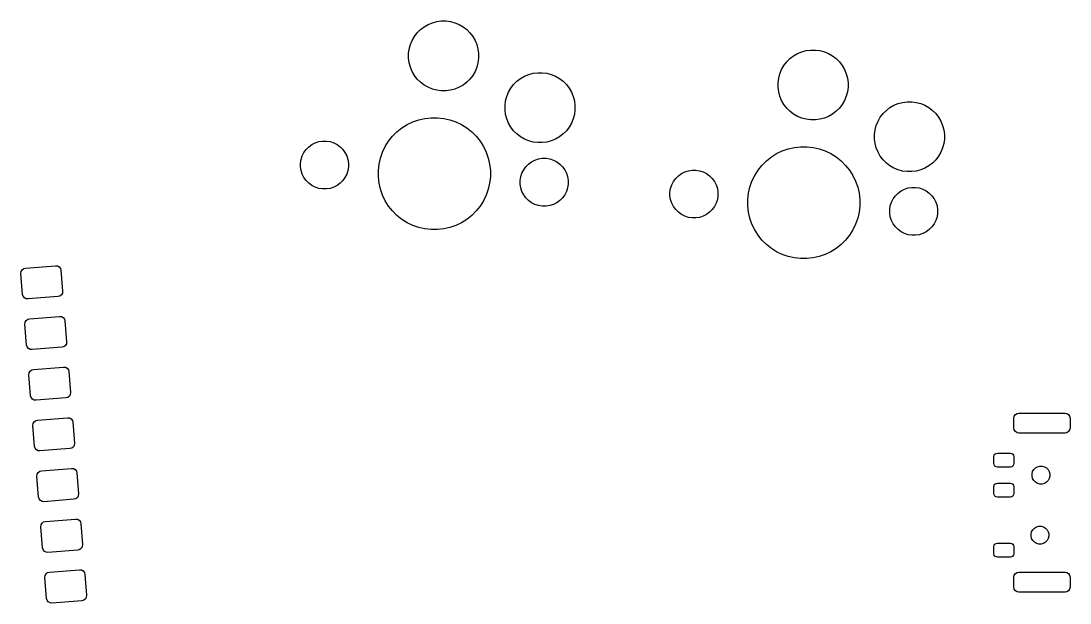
# Model space of a CAD drawing. Extents: x -174 to 104, y -34 to 59.
# Drawn here: x 51.6 to 104, y -27.1 to 1.9 of the extents above; entities that cross this region are included whole.
import ezdxf

# ---------------------------------------------------------------- set-up
doc = ezdxf.new("R2010")
doc.units = 0
doc.layers.add('BLACK', color=7, linetype='CONTINUOUS')

msp = doc.modelspace()

# ---------------------------------------------------------------- linework, layer by layer
at = {"layer": 'BLACK', "linetype": 'CONTINUOUS'}
for p, q in [((71.585561, 1.509248), (71.767168, 1.6486)), ((71.767168, 1.6486), (71.965411, 1.763055)), ((71.965411, 1.763055), (72.176897, 1.850656)), ((72.176897, 1.850656), (72.398008, 1.909902)), ((72.398008, 1.909902), (72.624961, 1.939781)), ((72.624961, 1.939781), (72.853871, 1.939781)), ((72.853871, 1.939781), (73.080824, 1.909902)), ((73.080824, 1.909902), (73.301935, 1.850656)), ((73.301935, 1.850656), (73.513421, 1.763055)), ((73.513421, 1.763055), (73.711664, 1.6486)), ((73.711664, 1.6486), (73.893271, 1.509248)), ((71.169889, 0.967533), (71.284344, 1.165776)), ((71.284344, 1.165776), (71.423696, 1.347383)), ((71.423696, 1.347383), (71.585561, 1.509248)), ((73.893271, 1.509248), (74.055136, 1.347383)), ((74.055136, 1.347383), (74.194488, 1.165776)), ((74.194488, 1.165776), (74.308943, 0.967533)), ((70.993163, 0.307983), (71.023042, 0.534936)), ((71.023042, 0.534936), (71.082288, 0.756047)), ((71.082288, 0.756047), (71.169889, 0.967533)), ((74.308943, 0.967533), (74.396544, 0.756047)), ((74.396544, 0.756047), (74.45579, 0.534936)), ((74.45579, 0.534936), (74.485669, 0.307983)), ((70.993163, 0.079073), (70.993163, 0.307983)), ((71.023042, -0.14788), (70.993163, 0.079073)), ((74.485669, 0.079073), (74.45579, -0.14788)), ((74.485669, 0.307983), (74.485669, 0.079073)), ((89.866666, -0.104111), (90.028531, 0.057754)), ((90.028531, 0.057754), (90.210138, 0.197106)), ((90.210138, 0.197106), (90.408381, 0.311561)), ((90.408381, 0.311561), (90.619867, 0.399162)), ((90.619867, 0.399162), (90.840978, 0.458408)), ((90.840978, 0.458408), (91.067931, 0.488287)), ((91.067931, 0.488287), (91.296841, 0.488287)), ((91.296841, 0.488287), (91.523794, 0.458408)), ((91.523794, 0.458408), (91.744905, 0.399162)), ((91.744905, 0.399162), (91.956391, 0.311561)), ((91.956391, 0.311561), (92.154634, 0.197106)), ((92.154634, 0.197106), (92.336241, 0.057754)), ((92.336241, 0.057754), (92.498106, -0.104111)), ((71.082288, -0.368991), (71.023042, -0.14788)), ((71.169889, -0.580477), (71.082288, -0.368991)), ((74.396544, -0.368991), (74.308943, -0.580477)), ((74.45579, -0.14788), (74.396544, -0.368991)), ((89.525258, -0.695447), (89.612859, -0.483961)), ((89.612859, -0.483961), (89.727314, -0.285718)), ((89.727314, -0.285718), (89.866666, -0.104111)), ((92.498106, -0.104111), (92.637458, -0.285718)), ((92.637458, -0.285718), (92.751913, -0.483961)), ((92.751913, -0.483961), (92.839514, -0.695447)), ((71.284344, -0.77872), (71.169889, -0.580477)), ((71.423696, -0.960327), (71.284344, -0.77872)), ((71.585561, -1.122192), (71.423696, -0.960327)), ((74.055136, -0.960327), (73.893271, -1.122192)), ((74.194488, -0.77872), (74.055136, -0.960327)), ((74.308943, -0.580477), (74.194488, -0.77872)), ((76.397537, -1.076265), (76.579144, -0.936913)), ((76.579144, -0.936913), (76.777387, -0.822458)), ((76.777387, -0.822458), (76.988873, -0.734857)), ((76.988873, -0.734857), (77.209984, -0.675611)), ((77.209984, -0.675611), (77.436937, -0.645732)), ((77.436937, -0.645732), (77.665847, -0.645732)), ((77.665847, -0.645732), (77.8928, -0.675611)), ((77.8928, -0.675611), (78.113911, -0.734857)), ((78.113911, -0.734857), (78.325397, -0.822458)), ((78.325397, -0.822458), (78.52364, -0.936913)), ((78.52364, -0.936913), (78.705247, -1.076265)), ((89.436133, -1.143511), (89.466012, -0.916558)), ((89.466012, -0.916558), (89.525258, -0.695447)), ((92.839514, -0.695447), (92.89876, -0.916558)), ((92.89876, -0.916558), (92.928639, -1.143511)), ((71.767168, -1.261544), (71.585561, -1.122192)), ((71.965411, -1.375999), (71.767168, -1.261544)), ((72.176897, -1.4636), (71.965411, -1.375999)), ((72.398008, -1.522846), (72.176897, -1.4636)), ((72.624961, -1.552725), (72.398008, -1.522846)), ((72.853871, -1.552725), (72.624961, -1.552725)), ((73.080824, -1.522846), (72.853871, -1.552725)), ((73.301935, -1.4636), (73.080824, -1.522846)), ((73.513421, -1.375999), (73.301935, -1.4636)), ((73.711664, -1.261544), (73.513421, -1.375999)), ((73.893271, -1.122192), (73.711664, -1.261544)), ((75.981865, -1.61798), (76.09632, -1.419737)), ((76.09632, -1.419737), (76.235672, -1.23813)), ((76.235672, -1.23813), (76.397537, -1.076265)), ((78.705247, -1.076265), (78.867112, -1.23813)), ((78.867112, -1.23813), (79.006464, -1.419737)), ((79.006464, -1.419737), (79.120919, -1.61798)), ((89.436133, -1.372421), (89.436133, -1.143511)), ((89.466012, -1.599374), (89.436133, -1.372421)), ((92.928639, -1.372421), (92.89876, -1.599374)), ((92.928639, -1.143511), (92.928639, -1.372421)), ((75.805139, -2.27753), (75.835018, -2.050577)), ((75.835018, -2.050577), (75.894264, -1.829466)), ((75.894264, -1.829466), (75.981865, -1.61798)), ((79.120919, -1.61798), (79.20852, -1.829466)), ((79.20852, -1.829466), (79.267766, -2.050577)), ((79.267766, -2.050577), (79.297645, -2.27753)), ((89.525258, -1.820485), (89.466012, -1.599374)), ((89.612859, -2.031971), (89.525258, -1.820485)), ((89.727314, -2.230214), (89.612859, -2.031971)), ((92.751913, -2.031971), (92.637458, -2.230214)), ((92.839514, -1.820485), (92.751913, -2.031971)), ((92.89876, -1.599374), (92.839514, -1.820485)), ((75.805139, -2.50644), (75.805139, -2.27753)), ((75.835018, -2.733393), (75.805139, -2.50644)), ((79.297645, -2.50644), (79.267766, -2.733393)), ((79.297645, -2.27753), (79.297645, -2.50644)), ((89.866666, -2.411821), (89.727314, -2.230214)), ((90.028531, -2.573686), (89.866666, -2.411821)), ((90.210138, -2.713038), (90.028531, -2.573686)), ((92.336241, -2.573686), (92.154634, -2.713038)), ((92.498106, -2.411821), (92.336241, -2.573686)), ((92.637458, -2.230214), (92.498106, -2.411821)), ((94.678642, -2.689624), (94.840507, -2.527759)), ((94.840507, -2.527759), (95.022114, -2.388407)), ((95.022114, -2.388407), (95.220357, -2.273952)), ((95.220357, -2.273952), (95.431843, -2.186351)), ((95.431843, -2.186351), (95.652954, -2.127105)), ((95.652954, -2.127105), (95.879907, -2.097226)), ((95.879907, -2.097226), (96.108817, -2.097226)), ((96.108817, -2.097226), (96.33577, -2.127105)), ((96.33577, -2.127105), (96.556881, -2.186351)), ((96.556881, -2.186351), (96.768367, -2.273952)), ((96.768367, -2.273952), (96.96661, -2.388407)), ((96.96661, -2.388407), (97.148217, -2.527759)), ((97.148217, -2.527759), (97.310082, -2.689624)), ((70.922094, -3.237658), (71.204993, -3.101421)), ((71.204993, -3.101421), (71.501368, -2.997715)), ((71.501368, -2.997715), (71.80749, -2.927845)), ((71.80749, -2.927845), (72.11951, -2.892689)), ((72.11951, -2.892689), (72.433504, -2.892689)), ((72.433504, -2.892689), (72.745524, -2.927845)), ((72.745524, -2.927845), (73.051646, -2.997715)), ((73.051646, -2.997715), (73.348021, -3.101421)), ((73.348021, -3.101421), (73.63092, -3.237658)), ((75.894264, -2.954504), (75.835018, -2.733393)), ((75.981865, -3.16599), (75.894264, -2.954504)), ((79.20852, -2.954504), (79.120919, -3.16599)), ((79.267766, -2.733393), (79.20852, -2.954504)), ((90.408381, -2.827493), (90.210138, -2.713038)), ((90.619867, -2.915094), (90.408381, -2.827493)), ((90.840978, -2.97434), (90.619867, -2.915094)), ((91.067931, -3.004219), (90.840978, -2.97434)), ((91.296841, -3.004219), (91.067931, -3.004219)), ((91.523794, -2.97434), (91.296841, -3.004219)), ((91.744905, -2.915094), (91.523794, -2.97434)), ((91.956391, -2.827493), (91.744905, -2.915094)), ((92.154634, -2.713038), (91.956391, -2.827493)), ((94.337234, -3.28096), (94.424835, -3.069474)), ((94.424835, -3.069474), (94.53929, -2.871231)), ((94.53929, -2.871231), (94.678642, -2.689624)), ((97.310082, -2.689624), (97.449434, -2.871231)), ((97.449434, -2.871231), (97.563889, -3.069474)), ((97.563889, -3.069474), (97.65149, -3.28096)), ((70.188709, -3.822514), (70.410737, -3.600486)), ((70.410737, -3.600486), (70.656227, -3.404714)), ((70.656227, -3.404714), (70.922094, -3.237658)), ((73.63092, -3.237658), (73.896787, -3.404714)), ((73.896787, -3.404714), (74.142277, -3.600486)), ((74.142277, -3.600486), (74.364305, -3.822514)), ((76.09632, -3.364233), (75.981865, -3.16599)), ((76.235672, -3.54584), (76.09632, -3.364233)), ((76.397537, -3.707705), (76.235672, -3.54584)), ((78.867112, -3.54584), (78.705247, -3.707705)), ((79.006464, -3.364233), (78.867112, -3.54584)), ((79.120919, -3.16599), (79.006464, -3.364233)), ((94.248109, -3.729024), (94.277988, -3.502071)), ((94.277988, -3.502071), (94.337234, -3.28096)), ((97.65149, -3.28096), (97.710736, -3.502071)), ((97.710736, -3.502071), (97.740615, -3.729024)), ((66.166464, -4.233591), (66.334242, -4.148104)), ((66.334242, -4.148104), (66.513328, -4.089915)), ((66.513328, -4.089915), (66.699311, -4.060458)), ((66.699311, -4.060458), (66.887613, -4.060458)), ((66.887613, -4.060458), (67.073596, -4.089915)), ((67.073596, -4.089915), (67.252682, -4.148104)), ((67.252682, -4.148104), (67.42046, -4.233591)), ((69.825881, -4.333871), (69.992937, -4.068004)), ((69.992937, -4.068004), (70.188709, -3.822514)), ((74.364305, -3.822514), (74.560077, -4.068004)), ((74.560077, -4.068004), (74.727133, -4.333871)), ((76.579144, -3.847057), (76.397537, -3.707705)), ((76.777387, -3.961512), (76.579144, -3.847057)), ((76.988873, -4.049113), (76.777387, -3.961512)), ((77.209984, -4.108359), (76.988873, -4.049113)), ((77.436937, -4.138238), (77.209984, -4.108359)), ((77.665847, -4.138238), (77.436937, -4.138238)), ((77.8928, -4.108359), (77.665847, -4.138238)), ((78.113911, -4.049113), (77.8928, -4.108359)), ((78.325397, -3.961512), (78.113911, -4.049113)), ((78.52364, -3.847057), (78.325397, -3.961512)), ((78.705247, -3.707705), (78.52364, -3.847057)), ((94.248109, -3.957934), (94.248109, -3.729024)), ((94.277988, -4.184887), (94.248109, -3.957934)), ((94.337234, -4.405998), (94.277988, -4.184887)), ((97.710736, -4.184887), (97.65149, -4.405998)), ((97.740615, -3.957934), (97.710736, -4.184887)), ((97.740615, -3.729024), (97.740615, -3.957934)), ((65.684807, -4.797539), (65.770294, -4.629761)), ((65.770294, -4.629761), (65.880975, -4.477421)), ((65.880975, -4.477421), (66.014124, -4.344272)), ((66.014124, -4.344272), (66.166464, -4.233591)), ((67.42046, -4.233591), (67.5728, -4.344272)), ((67.5728, -4.344272), (67.705949, -4.477421)), ((67.705949, -4.477421), (67.81663, -4.629761)), ((67.81663, -4.629761), (67.902117, -4.797539)), ((69.585938, -4.913145), (69.689644, -4.61677)), ((69.689644, -4.61677), (69.825881, -4.333871)), ((74.727133, -4.333871), (74.86337, -4.61677)), ((74.86337, -4.61677), (74.967076, -4.913145)), ((89.099197, -4.856208), (89.365064, -4.689152)), ((89.365064, -4.689152), (89.647963, -4.552915)), ((89.647963, -4.552915), (89.944338, -4.449209)), ((89.944338, -4.449209), (90.25046, -4.379339)), ((90.25046, -4.379339), (90.56248, -4.344183)), ((90.56248, -4.344183), (90.876474, -4.344183)), ((90.876474, -4.344183), (91.188494, -4.379339)), ((91.188494, -4.379339), (91.494616, -4.449209)), ((91.494616, -4.449209), (91.790991, -4.552915)), ((91.790991, -4.552915), (92.07389, -4.689152)), ((92.07389, -4.689152), (92.339757, -4.856208)), ((94.424835, -4.617484), (94.337234, -4.405998)), ((94.53929, -4.815727), (94.424835, -4.617484)), ((97.563889, -4.617484), (97.449434, -4.815727)), ((97.65149, -4.405998), (97.563889, -4.617484)), ((65.597161, -5.162608), (65.626618, -4.976625)), ((65.597161, -5.35091), (65.597161, -5.162608)), ((65.626618, -4.976625), (65.684807, -4.797539)), ((67.902117, -4.797539), (67.960306, -4.976625)), ((67.960306, -4.976625), (67.989763, -5.162608)), ((67.989763, -5.162608), (67.989763, -5.35091)), ((69.480912, -5.531287), (69.516068, -5.219267)), ((69.516068, -5.219267), (69.585938, -4.913145)), ((74.967076, -4.913145), (75.036946, -5.219267)), ((75.036946, -5.219267), (75.072102, -5.531287)), ((76.847065, -5.340471), (76.980214, -5.207322)), ((76.980214, -5.207322), (77.132554, -5.096641)), ((77.132554, -5.096641), (77.300332, -5.011154)), ((77.300332, -5.011154), (77.479418, -4.952965)), ((77.479418, -4.952965), (77.665401, -4.923508)), ((77.665401, -4.923508), (77.853703, -4.923508)), ((77.853703, -4.923508), (78.039686, -4.952965)), ((78.039686, -4.952965), (78.218772, -5.011154)), ((78.218772, -5.011154), (78.38655, -5.096641)), ((78.38655, -5.096641), (78.53889, -5.207322)), ((78.53889, -5.207322), (78.672039, -5.340471)), ((88.631679, -5.274008), (88.853707, -5.05198)), ((88.853707, -5.05198), (89.099197, -4.856208)), ((92.339757, -4.856208), (92.585247, -5.05198)), ((92.585247, -5.05198), (92.807275, -5.274008)), ((94.678642, -4.997334), (94.53929, -4.815727)), ((94.840507, -5.159199), (94.678642, -4.997334)), ((95.022114, -5.298551), (94.840507, -5.159199)), ((97.148217, -5.159199), (96.96661, -5.298551)), ((97.310082, -4.997334), (97.148217, -5.159199)), ((97.449434, -4.815727), (97.310082, -4.997334)), ((65.626618, -5.536893), (65.597161, -5.35091)), ((65.684807, -5.715979), (65.626618, -5.536893)), ((65.770294, -5.883757), (65.684807, -5.715979)), ((67.902117, -5.715979), (67.81663, -5.883757)), ((67.960306, -5.536893), (67.902117, -5.715979)), ((67.989763, -5.35091), (67.960306, -5.536893)), ((69.480912, -5.845281), (69.480912, -5.531287)), ((75.072102, -5.531287), (75.072102, -5.845281)), ((76.592708, -5.839675), (76.650897, -5.660589)), ((76.650897, -5.660589), (76.736384, -5.492811)), ((76.736384, -5.492811), (76.847065, -5.340471)), ((78.672039, -5.340471), (78.78272, -5.492811)), ((78.78272, -5.492811), (78.868207, -5.660589)), ((78.868207, -5.660589), (78.926396, -5.839675)), ((84.457094, -5.795766), (84.609434, -5.685085)), ((84.609434, -5.685085), (84.777212, -5.599598)), ((84.777212, -5.599598), (84.956298, -5.541409)), ((84.956298, -5.541409), (85.142281, -5.511952)), ((85.142281, -5.511952), (85.330583, -5.511952)), ((85.330583, -5.511952), (85.516566, -5.541409)), ((85.516566, -5.541409), (85.695652, -5.599598)), ((85.695652, -5.599598), (85.86343, -5.685085)), ((85.86343, -5.685085), (86.01577, -5.795766)), ((88.268851, -5.785365), (88.435907, -5.519498)), ((88.435907, -5.519498), (88.631679, -5.274008)), ((92.807275, -5.274008), (93.003047, -5.519498)), ((93.003047, -5.519498), (93.170103, -5.785365)), ((95.220357, -5.413006), (95.022114, -5.298551)), ((95.431843, -5.500607), (95.220357, -5.413006)), ((95.652954, -5.559853), (95.431843, -5.500607)), ((95.879907, -5.589732), (95.652954, -5.559853)), ((96.108817, -5.589732), (95.879907, -5.589732)), ((96.33577, -5.559853), (96.108817, -5.589732)), ((96.556881, -5.500607), (96.33577, -5.559853)), ((96.768367, -5.413006), (96.556881, -5.500607)), ((96.96661, -5.298551), (96.768367, -5.413006)), ((65.880975, -6.036097), (65.770294, -5.883757)), ((66.014124, -6.169246), (65.880975, -6.036097)), ((66.166464, -6.279927), (66.014124, -6.169246)), ((66.334242, -6.365414), (66.166464, -6.279927)), ((67.42046, -6.279927), (67.252682, -6.365414)), ((67.5728, -6.169246), (67.42046, -6.279927)), ((67.705949, -6.036097), (67.5728, -6.169246)), ((67.81663, -5.883757), (67.705949, -6.036097)), ((69.516068, -6.157301), (69.480912, -5.845281)), ((69.585938, -6.463423), (69.516068, -6.157301)), ((75.036946, -6.157301), (74.967076, -6.463423)), ((75.072102, -5.845281), (75.036946, -6.157301)), ((76.563251, -6.025658), (76.592708, -5.839675)), ((76.563251, -6.21396), (76.563251, -6.025658)), ((76.592708, -6.399943), (76.563251, -6.21396)), ((78.926396, -5.839675), (78.955853, -6.025658)), ((78.955853, -6.21396), (78.926396, -6.399943)), ((78.955853, -6.025658), (78.955853, -6.21396)), ((84.069588, -6.428119), (84.127777, -6.249033)), ((84.127777, -6.249033), (84.213264, -6.081255)), ((84.213264, -6.081255), (84.323945, -5.928915)), ((84.323945, -5.928915), (84.457094, -5.795766)), ((86.01577, -5.795766), (86.148919, -5.928915)), ((86.148919, -5.928915), (86.2596, -6.081255)), ((86.2596, -6.081255), (86.345087, -6.249033)), ((86.345087, -6.249033), (86.403276, -6.428119)), ((88.028908, -6.364639), (88.132614, -6.068264)), ((88.132614, -6.068264), (88.268851, -5.785365)), ((93.170103, -5.785365), (93.30634, -6.068264)), ((93.30634, -6.068264), (93.410046, -6.364639)), ((66.513328, -6.423603), (66.334242, -6.365414)), ((66.699311, -6.45306), (66.513328, -6.423603)), ((66.887613, -6.45306), (66.699311, -6.45306)), ((67.073596, -6.423603), (66.887613, -6.45306)), ((67.252682, -6.365414), (67.073596, -6.423603)), ((69.689644, -6.759798), (69.585938, -6.463423)), ((69.825881, -7.042697), (69.689644, -6.759798)), ((74.86337, -6.759798), (74.727133, -7.042697)), ((74.967076, -6.463423), (74.86337, -6.759798)), ((76.650897, -6.579029), (76.592708, -6.399943)), ((76.736384, -6.746807), (76.650897, -6.579029)), ((76.847065, -6.899147), (76.736384, -6.746807)), ((78.78272, -6.746807), (78.672039, -6.899147)), ((78.868207, -6.579029), (78.78272, -6.746807)), ((78.926396, -6.399943), (78.868207, -6.579029)), ((84.040131, -6.614102), (84.069588, -6.428119)), ((84.040131, -6.802404), (84.040131, -6.614102)), ((84.069588, -6.988387), (84.040131, -6.802404)), ((86.403276, -6.428119), (86.432733, -6.614102)), ((86.432733, -6.802404), (86.403276, -6.988387)), ((86.432733, -6.614102), (86.432733, -6.802404)), ((87.923882, -6.982781), (87.959038, -6.670761)), ((87.959038, -6.670761), (88.028908, -6.364639)), ((93.410046, -6.364639), (93.479916, -6.670761)), ((93.479916, -6.670761), (93.515072, -6.982781)), ((95.179354, -6.944305), (95.290035, -6.791965)), ((95.290035, -6.791965), (95.423184, -6.658816)), ((95.423184, -6.658816), (95.575524, -6.548135)), ((95.575524, -6.548135), (95.743302, -6.462648)), ((95.743302, -6.462648), (95.922388, -6.404459)), ((95.922388, -6.404459), (96.108371, -6.375002)), ((96.108371, -6.375002), (96.296673, -6.375002)), ((96.296673, -6.375002), (96.482656, -6.404459)), ((96.482656, -6.404459), (96.661742, -6.462648)), ((96.661742, -6.462648), (96.82952, -6.548135)), ((96.82952, -6.548135), (96.98186, -6.658816)), ((96.98186, -6.658816), (97.115009, -6.791965)), ((97.115009, -6.791965), (97.22569, -6.944305)), ((69.992937, -7.308564), (69.825881, -7.042697)), ((70.188709, -7.554054), (69.992937, -7.308564)), ((74.560077, -7.308564), (74.364305, -7.554054)), ((74.727133, -7.042697), (74.560077, -7.308564)), ((76.980214, -7.032296), (76.847065, -6.899147)), ((77.132554, -7.142977), (76.980214, -7.032296)), ((77.300332, -7.228464), (77.132554, -7.142977)), ((77.479418, -7.286653), (77.300332, -7.228464)), ((77.665401, -7.31611), (77.479418, -7.286653)), ((77.853703, -7.31611), (77.665401, -7.31611)), ((78.039686, -7.286653), (77.853703, -7.31611)), ((78.218772, -7.228464), (78.039686, -7.286653)), ((78.38655, -7.142977), (78.218772, -7.228464)), ((78.53889, -7.032296), (78.38655, -7.142977)), ((78.672039, -6.899147), (78.53889, -7.032296)), ((84.127777, -7.167473), (84.069588, -6.988387)), ((84.213264, -7.335251), (84.127777, -7.167473)), ((86.345087, -7.167473), (86.2596, -7.335251)), ((86.403276, -6.988387), (86.345087, -7.167473)), ((87.923882, -7.296775), (87.923882, -6.982781)), ((87.959038, -7.608795), (87.923882, -7.296775)), ((93.515072, -7.296775), (93.479916, -7.608795)), ((93.515072, -6.982781), (93.515072, -7.296775)), ((95.006221, -7.477152), (95.035678, -7.291169)), ((95.035678, -7.291169), (95.093867, -7.112083)), ((95.093867, -7.112083), (95.179354, -6.944305)), ((97.22569, -6.944305), (97.311177, -7.112083)), ((97.311177, -7.112083), (97.369366, -7.291169)), ((97.369366, -7.291169), (97.398823, -7.477152)), ((70.410737, -7.776082), (70.188709, -7.554054)), ((70.656227, -7.971854), (70.410737, -7.776082)), ((74.142277, -7.776082), (73.896787, -7.971854)), ((74.364305, -7.554054), (74.142277, -7.776082)), ((84.323945, -7.487591), (84.213264, -7.335251)), ((84.457094, -7.62074), (84.323945, -7.487591)), ((84.609434, -7.731421), (84.457094, -7.62074)), ((84.777212, -7.816908), (84.609434, -7.731421)), ((84.956298, -7.875097), (84.777212, -7.816908)), ((85.695652, -7.816908), (85.516566, -7.875097)), ((85.86343, -7.731421), (85.695652, -7.816908)), ((86.01577, -7.62074), (85.86343, -7.731421)), ((86.148919, -7.487591), (86.01577, -7.62074)), ((86.2596, -7.335251), (86.148919, -7.487591)), ((88.028908, -7.914917), (87.959038, -7.608795)), ((93.479916, -7.608795), (93.410046, -7.914917)), ((95.006221, -7.665454), (95.006221, -7.477152)), ((95.035678, -7.851437), (95.006221, -7.665454)), ((95.093867, -8.030523), (95.035678, -7.851437)), ((97.369366, -7.851437), (97.311177, -8.030523)), ((97.398823, -7.665454), (97.369366, -7.851437)), ((97.398823, -7.477152), (97.398823, -7.665454)), ((70.922094, -8.13891), (70.656227, -7.971854)), ((71.204993, -8.275147), (70.922094, -8.13891)), ((71.501368, -8.378853), (71.204993, -8.275147)), ((73.348021, -8.275147), (73.051646, -8.378853)), ((73.63092, -8.13891), (73.348021, -8.275147)), ((73.896787, -7.971854), (73.63092, -8.13891)), ((85.142281, -7.904554), (84.956298, -7.875097)), ((85.330583, -7.904554), (85.142281, -7.904554)), ((85.516566, -7.875097), (85.330583, -7.904554)), ((88.132614, -8.211292), (88.028908, -7.914917)), ((88.268851, -8.494191), (88.132614, -8.211292)), ((93.30634, -8.211292), (93.170103, -8.494191)), ((93.410046, -7.914917), (93.30634, -8.211292)), ((95.179354, -8.198301), (95.093867, -8.030523)), ((95.290035, -8.350641), (95.179354, -8.198301)), ((95.423184, -8.48379), (95.290035, -8.350641)), ((97.115009, -8.350641), (96.98186, -8.48379)), ((97.22569, -8.198301), (97.115009, -8.350641)), ((97.311177, -8.030523), (97.22569, -8.198301)), ((71.80749, -8.448723), (71.501368, -8.378853)), ((72.11951, -8.483879), (71.80749, -8.448723)), ((72.433504, -8.483879), (72.11951, -8.483879)), ((72.745524, -8.448723), (72.433504, -8.483879)), ((73.051646, -8.378853), (72.745524, -8.448723)), ((88.435907, -8.760058), (88.268851, -8.494191)), ((88.631679, -9.005548), (88.435907, -8.760058)), ((93.003047, -8.760058), (92.807275, -9.005548)), ((93.170103, -8.494191), (93.003047, -8.760058)), ((95.575524, -8.594471), (95.423184, -8.48379)), ((95.743302, -8.679958), (95.575524, -8.594471)), ((95.922388, -8.738147), (95.743302, -8.679958)), ((96.108371, -8.767604), (95.922388, -8.738147)), ((96.296673, -8.767604), (96.108371, -8.767604)), ((96.482656, -8.738147), (96.296673, -8.767604)), ((96.661742, -8.679958), (96.482656, -8.738147)), ((96.82952, -8.594471), (96.661742, -8.679958)), ((96.98186, -8.48379), (96.82952, -8.594471)), ((88.853707, -9.227576), (88.631679, -9.005548)), ((89.099197, -9.423348), (88.853707, -9.227576)), ((89.365064, -9.590404), (89.099197, -9.423348)), ((92.339757, -9.423348), (92.07389, -9.590404)), ((92.585247, -9.227576), (92.339757, -9.423348)), ((92.807275, -9.005548), (92.585247, -9.227576)), ((89.647963, -9.726641), (89.365064, -9.590404)), ((89.944338, -9.830347), (89.647963, -9.726641)), ((90.25046, -9.900217), (89.944338, -9.830347)), ((90.56248, -9.935373), (90.25046, -9.900217)), ((90.876474, -9.935373), (90.56248, -9.935373)), ((91.188494, -9.900217), (90.876474, -9.935373)), ((91.494616, -9.830347), (91.188494, -9.900217)), ((91.790991, -9.726641), (91.494616, -9.830347)), ((92.07389, -9.590404), (91.790991, -9.726641)), ((51.701528, -10.491317), (51.778132, -10.430928)), ((51.778132, -10.430928), (51.872015, -10.40445)), ((51.872015, -10.40445), (53.367391, -10.286762)), ((53.367391, -10.286762), (53.46426, -10.298227)), ((53.46426, -10.298227), (53.549368, -10.345889)), ((53.549368, -10.345889), (53.609758, -10.422493)), ((53.609758, -10.422493), (53.636235, -10.516376)), ((51.642401, -10.673294), (51.653866, -10.576425)), ((51.724783, -11.720058), (51.642401, -10.673294)), ((51.653866, -10.576425), (51.701528, -10.491317)), ((53.636235, -10.516376), (53.718617, -11.56314)), ((51.75126, -11.813941), (51.724783, -11.720058)), ((51.81165, -11.890545), (51.75126, -11.813941)), ((51.896758, -11.938207), (51.81165, -11.890545)), ((51.993627, -11.949672), (51.896758, -11.938207)), ((53.489003, -11.831984), (51.993627, -11.949672)), ((53.582886, -11.805506), (53.489003, -11.831984)), ((53.65949, -11.745117), (53.582886, -11.805506)), ((53.707152, -11.660009), (53.65949, -11.745117)), ((53.718617, -11.56314), (53.707152, -11.660009)), ((51.853152, -13.108595), (51.900814, -13.023487)), ((51.900814, -13.023487), (51.977418, -12.963098)), ((51.977418, -12.963098), (52.071301, -12.93662)), ((52.071301, -12.93662), (53.566677, -12.818932)), ((53.566677, -12.818932), (53.663546, -12.830397)), ((53.663546, -12.830397), (53.748654, -12.878059)), ((53.748654, -12.878059), (53.809044, -12.954663)), ((53.809044, -12.954663), (53.835521, -13.048546)), ((53.835521, -13.048546), (53.917903, -14.09531)), ((51.841687, -13.205464), (51.853152, -13.108595)), ((51.924069, -14.252228), (51.841687, -13.205464)), ((53.917903, -14.09531), (53.906438, -14.192179)), ((51.950546, -14.346111), (51.924069, -14.252228)), ((52.010936, -14.422715), (51.950546, -14.346111)), ((52.096044, -14.470377), (52.010936, -14.422715)), ((52.192913, -14.481842), (52.096044, -14.470377)), ((53.688289, -14.364154), (52.192913, -14.481842)), ((53.782172, -14.337676), (53.688289, -14.364154)), ((53.858776, -14.277287), (53.782172, -14.337676)), ((53.906438, -14.192179), (53.858776, -14.277287)), ((52.040973, -15.737634), (52.052438, -15.640765)), ((52.052438, -15.640765), (52.1001, -15.555657)), ((52.1001, -15.555657), (52.176704, -15.495268)), ((52.176704, -15.495268), (52.270587, -15.46879)), ((52.270587, -15.46879), (53.765963, -15.351102)), ((53.765963, -15.351102), (53.862832, -15.362567)), ((53.862832, -15.362567), (53.94794, -15.410229)), ((53.94794, -15.410229), (54.00833, -15.486833)), ((54.00833, -15.486833), (54.034807, -15.580716)), ((54.034807, -15.580716), (54.117189, -16.62748)), ((52.123355, -16.784398), (52.040973, -15.737634)), ((54.105724, -16.724349), (54.058062, -16.809457)), ((54.117189, -16.62748), (54.105724, -16.724349)), ((52.149832, -16.878281), (52.123355, -16.784398)), ((52.210222, -16.954885), (52.149832, -16.878281)), ((52.29533, -17.002547), (52.210222, -16.954885)), ((52.392199, -17.014012), (52.29533, -17.002547)), ((53.887575, -16.896324), (52.392199, -17.014012)), ((53.981458, -16.869846), (53.887575, -16.896324)), ((54.058062, -16.809457), (53.981458, -16.869846)), ((101.227849, -17.80537), (101.282042, -17.724264)), ((101.282042, -17.724264), (101.363148, -17.670071)), ((101.363148, -17.670071), (101.458819, -17.651041)), ((101.458819, -17.651041), (103.758819, -17.651041)), ((103.758819, -17.651041), (103.85449, -17.670071)), ((103.85449, -17.670071), (103.935596, -17.724264)), ((103.935596, -17.724264), (103.989789, -17.80537)), ((52.240259, -18.269804), (52.251724, -18.172935)), ((52.322641, -19.316568), (52.240259, -18.269804)), ((52.251724, -18.172935), (52.299386, -18.087827)), ((52.299386, -18.087827), (52.37599, -18.027438)), ((52.37599, -18.027438), (52.469873, -18.00096)), ((52.469873, -18.00096), (53.965249, -17.883272)), ((53.965249, -17.883272), (54.062118, -17.894737)), ((54.062118, -17.894737), (54.147226, -17.942399)), ((54.147226, -17.942399), (54.207616, -18.019003)), ((54.207616, -18.019003), (54.234093, -18.112886)), ((54.234093, -18.112886), (54.316475, -19.15965)), ((101.208819, -17.901041), (101.227849, -17.80537)), ((101.208819, -18.401041), (101.208819, -17.901041)), ((103.989789, -17.80537), (104.008819, -17.901041)), ((104.008819, -17.901041), (104.008819, -18.401041)), ((101.227849, -18.496712), (101.208819, -18.401041)), ((101.282042, -18.577818), (101.227849, -18.496712)), ((101.363148, -18.632011), (101.282042, -18.577818)), ((101.458819, -18.651041), (101.363148, -18.632011)), ((103.758819, -18.651041), (101.458819, -18.651041)), ((103.85449, -18.632011), (103.758819, -18.651041)), ((103.935596, -18.577818), (103.85449, -18.632011)), ((103.989789, -18.496712), (103.935596, -18.577818)), ((104.008819, -18.401041), (103.989789, -18.496712)), ((52.349118, -19.410451), (52.322641, -19.316568)), ((54.257348, -19.341627), (54.180744, -19.402016)), ((54.30501, -19.256519), (54.257348, -19.341627)), ((54.316475, -19.15965), (54.30501, -19.256519)), ((52.409508, -19.487055), (52.349118, -19.410451)), ((52.494616, -19.534717), (52.409508, -19.487055)), ((52.591485, -19.546182), (52.494616, -19.534717)), ((54.086861, -19.428494), (52.591485, -19.546182)), ((54.180744, -19.402016), (54.086861, -19.428494)), ((100.208819, -19.826041), (100.22214, -19.759071)), ((100.208819, -20.176041), (100.208819, -19.826041)), ((100.22214, -19.759071), (100.260075, -19.702297)), ((100.260075, -19.702297), (100.316849, -19.664362)), ((100.316849, -19.664362), (100.383819, -19.651041)), ((100.383819, -19.651041), (101.033819, -19.651041)), ((101.033819, -19.651041), (101.100789, -19.664362)), ((101.100789, -19.664362), (101.157563, -19.702297)), ((101.157563, -19.702297), (101.195498, -19.759071)), ((101.195498, -19.759071), (101.208819, -19.826041)), ((101.208819, -19.826041), (101.208819, -20.176041)), ((52.669159, -20.53313), (54.164535, -20.415442)), ((54.164535, -20.415442), (54.261404, -20.426907)), ((100.22214, -20.243011), (100.208819, -20.176041)), ((100.260075, -20.299785), (100.22214, -20.243011)), ((100.316849, -20.33772), (100.260075, -20.299785)), ((100.383819, -20.351041), (100.316849, -20.33772)), ((101.033819, -20.351041), (100.383819, -20.351041)), ((101.100789, -20.33772), (101.033819, -20.351041)), ((101.157563, -20.299785), (101.100789, -20.33772)), ((101.195498, -20.243011), (101.157563, -20.299785)), ((101.208819, -20.176041), (101.195498, -20.243011)), ((102.20181, -20.477098), (102.284876, -20.394032)), ((102.284876, -20.394032), (102.386611, -20.335295)), ((102.386611, -20.335295), (102.500082, -20.304891)), ((102.500082, -20.304891), (102.617556, -20.304891)), ((102.617556, -20.304891), (102.731027, -20.335295)), ((102.731027, -20.335295), (102.832762, -20.394032)), ((102.832762, -20.394032), (102.915828, -20.477098)), ((52.439545, -20.801974), (52.45101, -20.705105)), ((52.521927, -21.848738), (52.439545, -20.801974)), ((52.45101, -20.705105), (52.498672, -20.619997)), ((52.498672, -20.619997), (52.575276, -20.559608)), ((52.575276, -20.559608), (52.669159, -20.53313)), ((54.261404, -20.426907), (54.346512, -20.474569)), ((54.346512, -20.474569), (54.406902, -20.551173)), ((54.406902, -20.551173), (54.433379, -20.645056)), ((54.433379, -20.645056), (54.515761, -21.69182)), ((102.112669, -20.692304), (102.143073, -20.578833)), ((102.112669, -20.809778), (102.112669, -20.692304)), ((102.143073, -20.923249), (102.112669, -20.809778)), ((102.143073, -20.578833), (102.20181, -20.477098)), ((102.20181, -21.024984), (102.143073, -20.923249)), ((102.915828, -20.477098), (102.974565, -20.578833)), ((102.974565, -20.923249), (102.915828, -21.024984)), ((102.974565, -20.578833), (103.004969, -20.692304)), ((103.004969, -20.809778), (102.974565, -20.923249)), ((103.004969, -20.692304), (103.004969, -20.809778)), ((100.208819, -21.326041), (100.22214, -21.259071)), ((100.208819, -21.676041), (100.208819, -21.326041)), ((100.22214, -21.259071), (100.260075, -21.202297)), ((100.260075, -21.202297), (100.316849, -21.164362)), ((100.316849, -21.164362), (100.383819, -21.151041)), ((100.383819, -21.151041), (101.033819, -21.151041)), ((101.033819, -21.151041), (101.100789, -21.164362)), ((101.100789, -21.164362), (101.157563, -21.202297)), ((101.157563, -21.202297), (101.195498, -21.259071)), ((101.195498, -21.259071), (101.208819, -21.326041)), ((101.208819, -21.326041), (101.208819, -21.676041)), ((102.284876, -21.10805), (102.20181, -21.024984)), ((102.386611, -21.166787), (102.284876, -21.10805)), ((102.500082, -21.197191), (102.386611, -21.166787)), ((102.617556, -21.197191), (102.500082, -21.197191)), ((102.731027, -21.166787), (102.617556, -21.197191)), ((102.832762, -21.10805), (102.731027, -21.166787)), ((102.915828, -21.024984), (102.832762, -21.10805)), ((52.548404, -21.942621), (52.521927, -21.848738)), ((52.608794, -22.019225), (52.548404, -21.942621)), ((54.286147, -21.960664), (52.790771, -22.078352)), ((54.38003, -21.934186), (54.286147, -21.960664)), ((54.456634, -21.873797), (54.38003, -21.934186)), ((54.504296, -21.788689), (54.456634, -21.873797)), ((54.515761, -21.69182), (54.504296, -21.788689)), ((100.22214, -21.743011), (100.208819, -21.676041)), ((100.260075, -21.799785), (100.22214, -21.743011)), ((100.316849, -21.83772), (100.260075, -21.799785)), ((100.383819, -21.851041), (100.316849, -21.83772)), ((101.033819, -21.851041), (100.383819, -21.851041)), ((101.100789, -21.83772), (101.033819, -21.851041)), ((101.157563, -21.799785), (101.100789, -21.83772)), ((101.195498, -21.743011), (101.157563, -21.799785)), ((101.208819, -21.676041), (101.195498, -21.743011)), ((52.693902, -22.066887), (52.608794, -22.019225)), ((52.790771, -22.078352), (52.693902, -22.066887)), ((52.868445, -23.0653), (54.363821, -22.947612)), ((54.363821, -22.947612), (54.46069, -22.959077)), ((54.46069, -22.959077), (54.545798, -23.006739)), ((54.545798, -23.006739), (54.606188, -23.083343)), ((52.638831, -23.334144), (52.650296, -23.237275)), ((52.721213, -24.380908), (52.638831, -23.334144)), ((52.650296, -23.237275), (52.697958, -23.152167)), ((52.697958, -23.152167), (52.774562, -23.091778)), ((52.774562, -23.091778), (52.868445, -23.0653)), ((54.606188, -23.083343), (54.632665, -23.177226)), ((54.632665, -23.177226), (54.715047, -24.22399)), ((102.093073, -23.578833), (102.15181, -23.477098)), ((102.15181, -23.477098), (102.234876, -23.394032)), ((102.234876, -23.394032), (102.336611, -23.335295)), ((102.336611, -23.335295), (102.450082, -23.304891)), ((102.450082, -23.304891), (102.567556, -23.304891)), ((102.567556, -23.304891), (102.681027, -23.335295)), ((102.681027, -23.335295), (102.782762, -23.394032)), ((102.782762, -23.394032), (102.865828, -23.477098)), ((102.865828, -23.477098), (102.924565, -23.578833)), ((102.062669, -23.692304), (102.093073, -23.578833)), ((102.062669, -23.809778), (102.062669, -23.692304)), ((102.093073, -23.923249), (102.062669, -23.809778)), ((102.15181, -24.024984), (102.093073, -23.923249)), ((102.234876, -24.10805), (102.15181, -24.024984)), ((102.865828, -24.024984), (102.782762, -24.10805)), ((102.924565, -23.923249), (102.865828, -24.024984)), ((102.924565, -23.578833), (102.954969, -23.692304)), ((102.954969, -23.809778), (102.924565, -23.923249)), ((102.954969, -23.692304), (102.954969, -23.809778)), ((52.74769, -24.474791), (52.721213, -24.380908)), ((52.80808, -24.551395), (52.74769, -24.474791)), ((52.893188, -24.599057), (52.80808, -24.551395)), ((52.990057, -24.610522), (52.893188, -24.599057)), ((54.485433, -24.492834), (52.990057, -24.610522)), ((54.579316, -24.466356), (54.485433, -24.492834)), ((54.65592, -24.405967), (54.579316, -24.466356)), ((54.703582, -24.320859), (54.65592, -24.405967)), ((54.715047, -24.22399), (54.703582, -24.320859)), ((100.208819, -24.326041), (100.22214, -24.259071)), ((100.208819, -24.676041), (100.208819, -24.326041)), ((100.22214, -24.259071), (100.260075, -24.202297)), ((100.260075, -24.202297), (100.316849, -24.164362)), ((100.316849, -24.164362), (100.383819, -24.151041)), ((100.383819, -24.151041), (101.033819, -24.151041)), ((101.033819, -24.151041), (101.100789, -24.164362)), ((101.100789, -24.164362), (101.157563, -24.202297)), ((101.157563, -24.202297), (101.195498, -24.259071)), ((101.195498, -24.259071), (101.208819, -24.326041)), ((101.208819, -24.326041), (101.208819, -24.676041)), ((102.336611, -24.166787), (102.234876, -24.10805)), ((102.450082, -24.197191), (102.336611, -24.166787)), ((102.567556, -24.197191), (102.450082, -24.197191)), ((102.681027, -24.166787), (102.567556, -24.197191)), ((102.782762, -24.10805), (102.681027, -24.166787)), ((100.22214, -24.743011), (100.208819, -24.676041)), ((100.260075, -24.799785), (100.22214, -24.743011)), ((100.316849, -24.83772), (100.260075, -24.799785)), ((100.383819, -24.851041), (100.316849, -24.83772)), ((101.033819, -24.851041), (100.383819, -24.851041)), ((101.100789, -24.83772), (101.033819, -24.851041)), ((101.157563, -24.799785), (101.100789, -24.83772)), ((101.195498, -24.743011), (101.157563, -24.799785)), ((101.208819, -24.676041), (101.195498, -24.743011)), ((52.897244, -25.684337), (52.973848, -25.623948)), ((52.973848, -25.623948), (53.067731, -25.59747)), ((53.067731, -25.59747), (54.563107, -25.479782)), ((54.563107, -25.479782), (54.659976, -25.491247)), ((54.659976, -25.491247), (54.745084, -25.538909)), ((54.745084, -25.538909), (54.805474, -25.615513)), ((54.805474, -25.615513), (54.831951, -25.709396)), ((101.282042, -25.674264), (101.363148, -25.620071)), ((101.363148, -25.620071), (101.458819, -25.601041)), ((101.458819, -25.601041), (103.758819, -25.601041)), ((103.758819, -25.601041), (103.85449, -25.620071)), ((103.85449, -25.620071), (103.935596, -25.674264)), ((52.838117, -25.866314), (52.849582, -25.769445)), ((52.920499, -26.913078), (52.838117, -25.866314)), ((52.849582, -25.769445), (52.897244, -25.684337)), ((54.831951, -25.709396), (54.914333, -26.75616)), ((101.208819, -25.851041), (101.227849, -25.75537)), ((101.208819, -26.351041), (101.208819, -25.851041)), ((101.227849, -25.75537), (101.282042, -25.674264)), ((103.935596, -25.674264), (103.989789, -25.75537)), ((103.989789, -25.75537), (104.008819, -25.851041)), ((104.008819, -25.851041), (104.008819, -26.351041)), ((101.227849, -26.446712), (101.208819, -26.351041)), ((101.282042, -26.527818), (101.227849, -26.446712)), ((101.363148, -26.582011), (101.282042, -26.527818)), ((101.458819, -26.601041), (101.363148, -26.582011)), ((103.758819, -26.601041), (101.458819, -26.601041)), ((103.85449, -26.582011), (103.758819, -26.601041)), ((103.935596, -26.527818), (103.85449, -26.582011)), ((103.989789, -26.446712), (103.935596, -26.527818)), ((104.008819, -26.351041), (103.989789, -26.446712)), ((52.946976, -27.006961), (52.920499, -26.913078)), ((53.007366, -27.083565), (52.946976, -27.006961)), ((53.092474, -27.131227), (53.007366, -27.083565)), ((53.189343, -27.142692), (53.092474, -27.131227)), ((54.684719, -27.025004), (53.189343, -27.142692)), ((54.778602, -26.998526), (54.684719, -27.025004)), ((54.855206, -26.938137), (54.778602, -26.998526)), ((54.902868, -26.853029), (54.855206, -26.938137)), ((54.914333, -26.75616), (54.902868, -26.853029))]:
    msp.add_line(p, q, dxfattribs=at)

doc.saveas('drawing.dxf')
